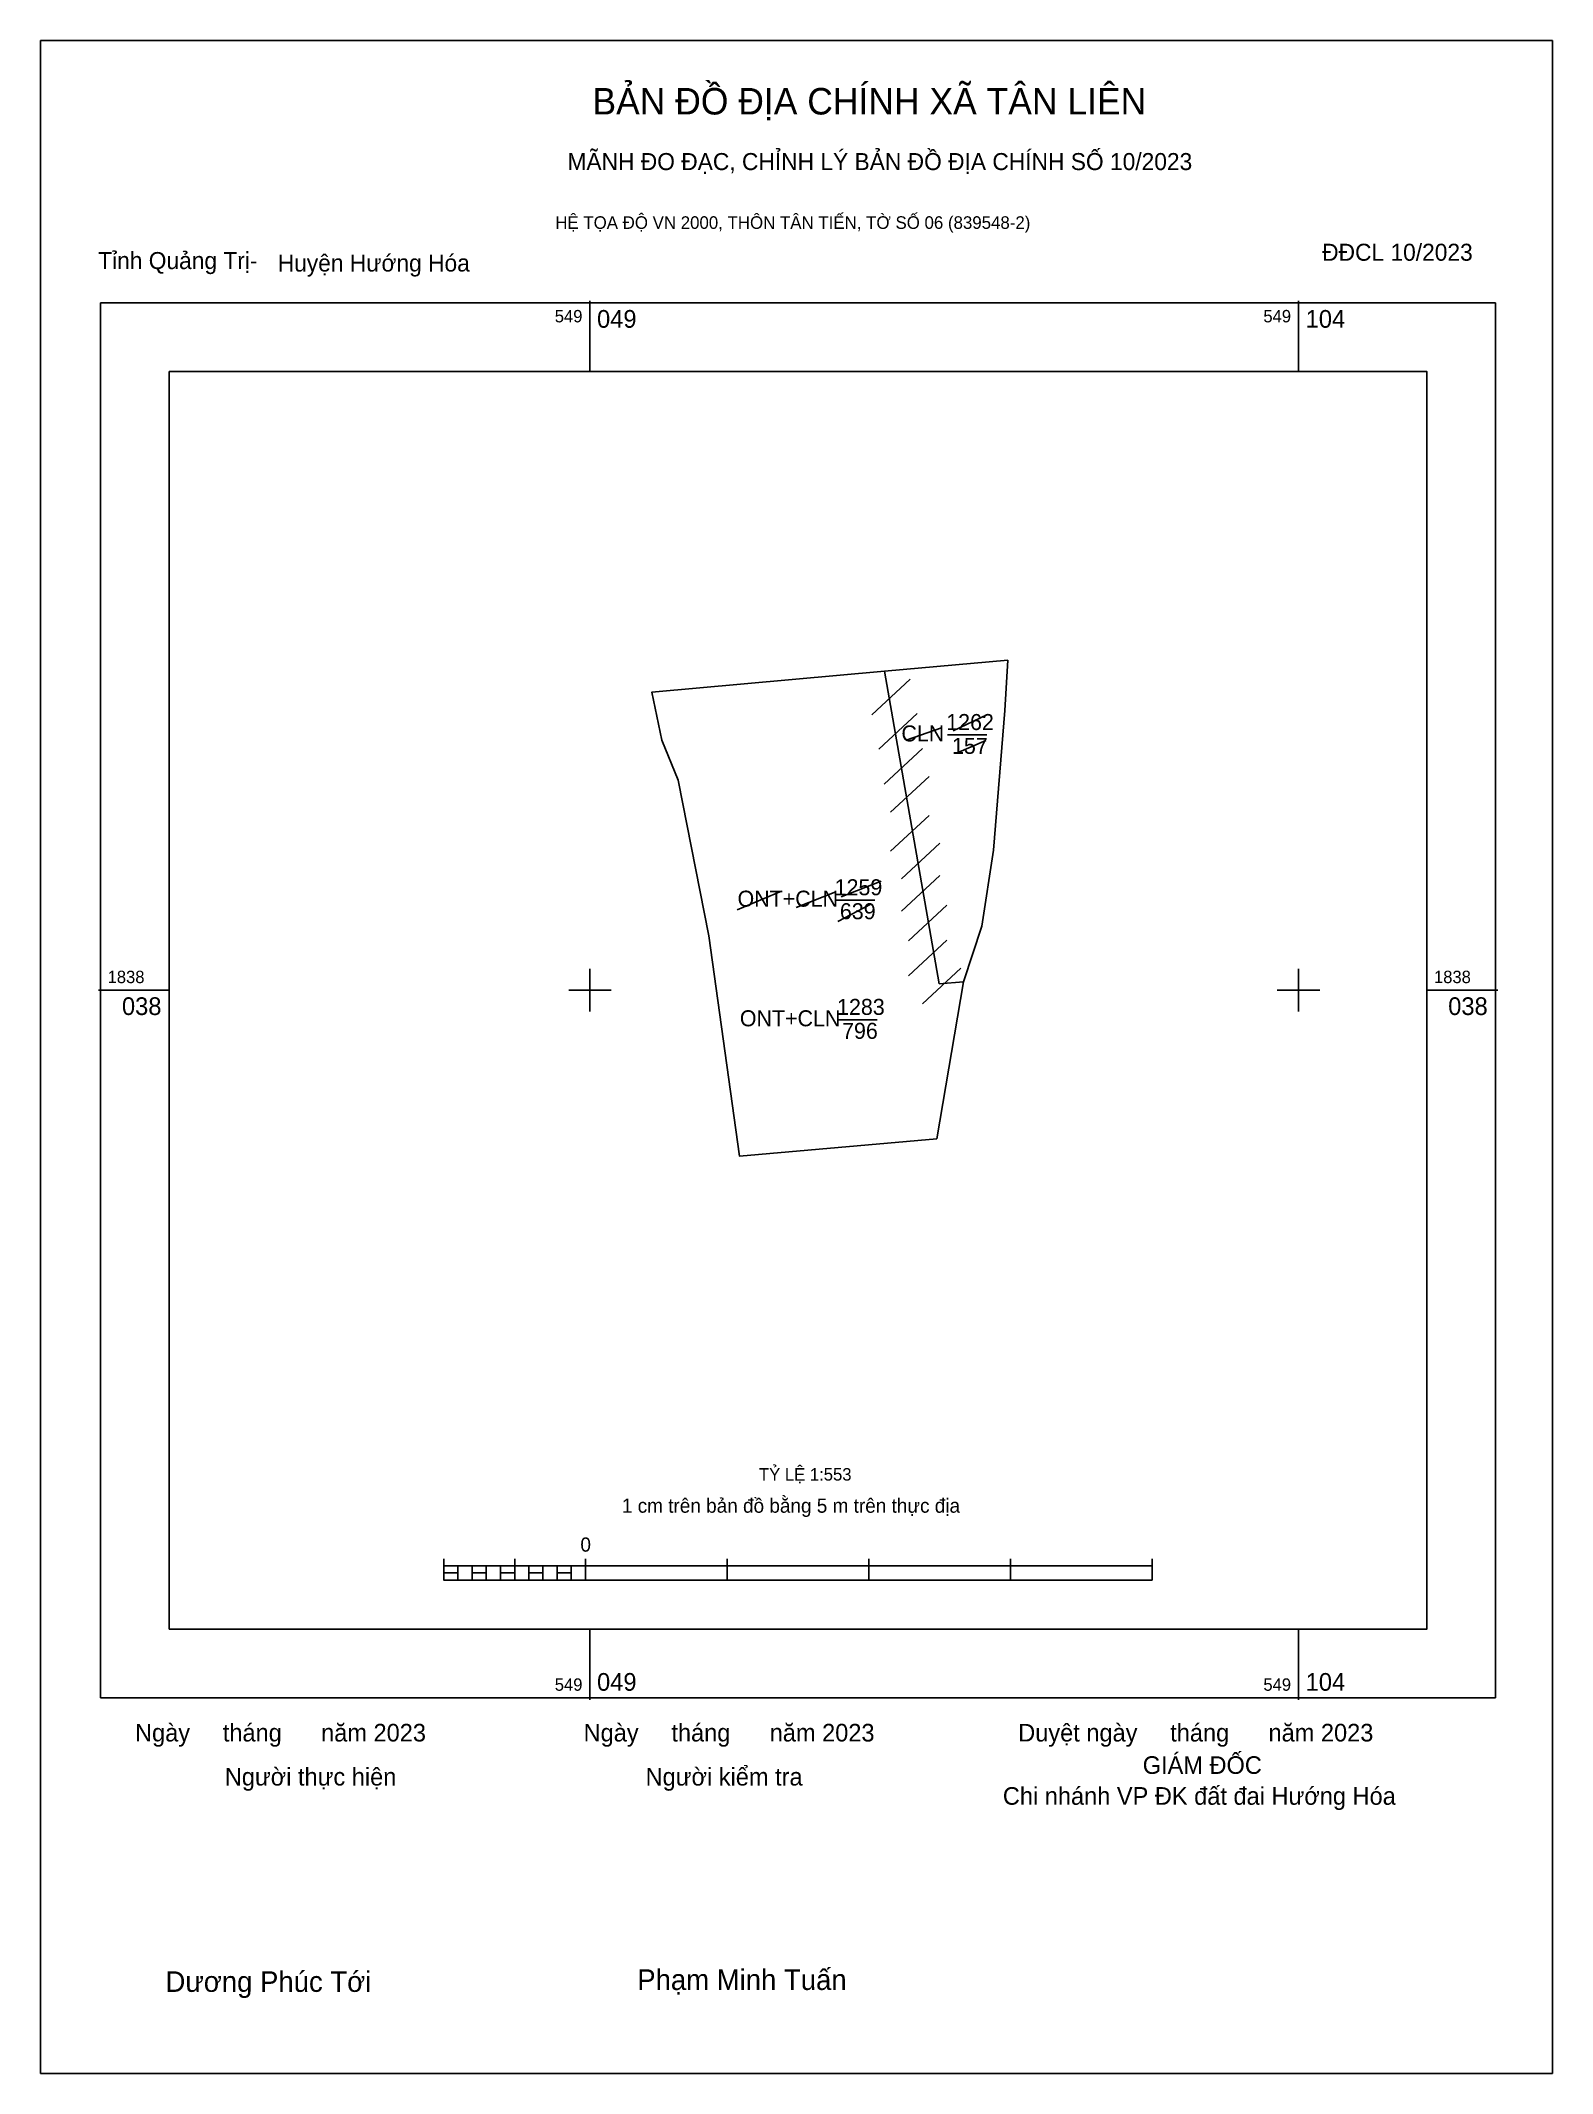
# Model space of a CAD drawing. Extents: x 547918 to 549125, y 1836836 to 1838113.
# Drawn here: x 549006.7 to 549124.7, y 1837953.8 to 1838112.5 of the extents above.
import ezdxf

# ---------------------------------------------------------------- set-up
doc = ezdxf.new("R2010")
doc.units = 0
for name, color, linetype in [('Level 10', 7, 'Continuous'), ('Level 13', 7, 'Continuous'), ('Level 15', 7, 'Continuous'), ('Level 6', 7, 'Continuous'), ('Level 62', 7, 'Continuous'), ('Level 63', 7, 'Continuous'), ('Level 9', 7, 'Continuous')]:
    doc.layers.add(name, color=color, linetype=linetype)

msp = doc.modelspace()

# ---------------------------------------------------------------- linework, layer by layer
at = {"layer": 'Level 10'}
msp.add_lwpolyline([(549082.22, 1838064.16), (549081.98, 1838060.24), (549081.11, 1838049.34), (549080.18, 1838043.41), (549078.75, 1838039.04), (549076.67, 1838026.8), (549061.26, 1838025.44), (549058.87, 1838042.64), (549056.49, 1838054.8), (549055.21, 1838057.93), (549054.44, 1838061.67), (549072.59, 1838063.3)], close=True, dxfattribs=at)
at = {"layer": 'Level 13'}
msp.add_line((549072.59, 1838063.3), (549076.86, 1838038.89), dxfattribs=at)
at = {"layer": 'Level 15'}
msp.add_lwpolyline([(549006.71, 1838112.54), (549124.73, 1838112.54), (549124.73, 1837953.83), (549006.71, 1837953.83)], close=True, dxfattribs=at)
at = {"layer": 'Level 62'}
msp.add_lwpolyline([(549016.75, 1838086.7), (549114.94, 1838086.7), (549114.94, 1837988.51), (549016.75, 1837988.51)], close=True, dxfattribs=at)
at = {"layer": 'Level 63'}
for p, q in [((549049.6, 1838092.23), (549049.6, 1838086.7)), ((549104.91, 1838092.23), (549104.91, 1838086.7)), ((549049.6, 1838040.06), (549049.6, 1838036.74)), ((549104.91, 1838040.06), (549104.91, 1838036.74)), ((549011.22, 1838038.4), (549016.75, 1838038.4)), ((549047.94, 1838038.4), (549051.26, 1838038.4)), ((549103.25, 1838038.4), (549106.57, 1838038.4)), ((549114.94, 1838038.4), (549120.47, 1838038.4)), ((549038.18, 1837994), (549038.18, 1837992.34)), ((549038.18, 1837993.45), (549093.5, 1837993.45)), ((549039.29, 1837993.45), (549039.29, 1837992.34)), ((549040.4, 1837993.45), (549040.4, 1837992.34)), ((549041.5, 1837993.45), (549041.5, 1837992.34)), ((549042.61, 1837993.45), (549042.61, 1837992.34)), ((549043.72, 1837994), (549043.72, 1837992.34)), ((549043.72, 1837993.45), (549043.72, 1837992.34)), ((549044.82, 1837993.45), (549044.82, 1837992.34)), ((549045.93, 1837993.45), (549045.93, 1837992.34)), ((549047.03, 1837993.45), (549047.03, 1837992.34)), ((549048.14, 1837993.45), (549048.14, 1837992.34)), ((549049.25, 1837994), (549049.25, 1837992.34)), ((549049.25, 1837993.45), (549049.25, 1837992.34)), ((549060.31, 1837994), (549060.31, 1837992.34)), ((549071.37, 1837994), (549071.37, 1837992.34)), ((549082.44, 1837994), (549082.44, 1837992.34)), ((549093.5, 1837994), (549093.5, 1837992.34)), ((549038.18, 1837992.34), (549093.5, 1837992.34)), ((549049.6, 1837988.51), (549049.6, 1837982.98)), ((549104.91, 1837988.51), (549104.91, 1837982.98))]:
    msp.add_line(p, q, dxfattribs=at)
for points in [[(549011.39, 1838092.06), (549120.29, 1838092.06), (549120.29, 1837983.15), (549011.39, 1837983.15)], [(549038.18, 1837992.9), (549039.29, 1837992.9), (549039.29, 1837992.34), (549038.18, 1837992.34)], [(549038.18, 1837992.9), (549039.29, 1837992.9), (549039.29, 1837992.34), (549038.18, 1837992.34)], [(549040.4, 1837992.9), (549041.5, 1837992.9), (549041.5, 1837992.34), (549040.4, 1837992.34)], [(549042.61, 1837992.9), (549043.72, 1837992.9), (549043.72, 1837992.34), (549042.61, 1837992.34)], [(549044.82, 1837992.9), (549045.93, 1837992.9), (549045.93, 1837992.34), (549044.82, 1837992.34)], [(549047.03, 1837992.9), (549048.14, 1837992.9), (549048.14, 1837992.34), (549047.03, 1837992.34)]]:
    msp.add_lwpolyline(points, close=True, dxfattribs=at)
at = {"layer": 'Level 9'}
for p, q in [((549074.6, 1838062.69), (549071.61, 1838059.9)), ((549075.15, 1838060), (549072.16, 1838057.21)), ((549080.57, 1838059.9), (549077.95, 1838058.64)), ((549077.04, 1838058.87), (549074.29, 1838057.92)), ((549077.52, 1838058.34), (549080.58, 1838058.34)), ((549075.55, 1838057.27), (549072.56, 1838054.48)), ((549080.49, 1838057.9), (549078.22, 1838056.91)), ((549076.07, 1838055.09), (549073.07, 1838052.3)), ((549076.07, 1838052.05), (549073.07, 1838049.26)), ((549076.92, 1838049.89), (549073.93, 1838047.1)), ((549076.92, 1838047.35), (549073.93, 1838044.56)), ((549064.56, 1838046.13), (549061.08, 1838044.68)), ((549068.8, 1838046.07), (549065.7, 1838044.85)), ((549072.32, 1838046.91), (549069.21, 1838045.68)), ((549068.79, 1838045.43), (549071.85, 1838045.43)), ((549071.53, 1838045.11), (549068.95, 1838043.77)), ((549077.45, 1838045.03), (549074.46, 1838042.24)), ((549077.45, 1838042.3), (549074.46, 1838039.51)), ((549078.55, 1838040.13), (549075.56, 1838037.34)), ((549076.86, 1838038.89), (549078.75, 1838039.04)), ((549068.97, 1838036.09), (549072.03, 1838036.09))]:
    msp.add_line(p, q, dxfattribs=at)

# ---------------------------------------------------------------- texts
at = {"layer": 'Level 13'}
for s, p in [('1262', (549077.41, 1838058.71)), ('CLN', (549073.91, 1838057.82)), ('157', (549077.86, 1838056.85)), ('ONT+CLN', (549061.12, 1838044.92)), ('1259', (549068.7, 1838045.81)), ('639', (549069.11, 1838043.94)), ('1283', (549068.89, 1838036.47)), ('ONT+CLN', (549061.3, 1838035.58)), ('796', (549069.28, 1838034.6))]:
    msp.add_text(s, height=1.25, dxfattribs=at).set_placement(p)
at = {"layer": 'Level 6'}
msp.add_text('TỶ LỆ 1:553', height=0.9724, dxfattribs=at).set_placement((549062.79, 1838000.11))
at = {"layer": 'Level 63'}
for s, height, p in [('BẢN ĐỒ ĐỊA CHÍNH XÃ TÂN LIÊN', 2.0708, (549049.79, 1838106.77)), ('MÃNH ĐO ĐẠC, CHỈNH LÝ BẢN ĐỒ ĐỊA CHÍNH SỐ 10/2023', 1.3288, (549047.84, 1838102.43)), ('HỆ TỌA ĐỘ VN 2000, THÔN TÂN TIẾN, TỜ SỐ 06 (839548-2)', 0.9836, (549046.89, 1838097.84)), ('549', 0.968, (549046.85, 1838090.54)), ('049', 1.383, (549050.15, 1838090.12)), ('549', 0.968, (549102.17, 1838090.54)), ('104', 1.383, (549105.47, 1838090.12)), ('1838', 0.968, (549011.94, 1838038.95)), ('1838', 0.968, (549115.49, 1838038.95)), ('038', 1.383, (549013.06, 1838036.46)), ('038', 1.383, (549116.6, 1838036.46)), ('1 cm trên bản đồ bằng 5 m trên thực địa', 1.1063, (549052.09, 1837997.6)), ('0', 1.11, (549048.85, 1837994.56)), ('549', 0.968, (549046.85, 1837983.7)), ('049', 1.383, (549050.15, 1837983.7)), ('549', 0.968, (549102.17, 1837983.7)), ('104', 1.383, (549105.47, 1837983.7)), ('Ngày     tháng      năm 2023', 1.3764, (549014.08, 1837979.74)), ('Ngày     tháng      năm 2023', 1.3764, (549049.1, 1837979.74)), ('Duyệt ngày     tháng      năm 2023', 1.3764, (549083.03, 1837979.74)), ('GIÁM ĐỐC', 1.376, (549092.75, 1837977.21)), ('Người thực hiện', 1.3764, (549021.09, 1837976.3)), ('Người kiểm tra', 1.3764, (549053.94, 1837976.3)), ('Chi nhánh VP ĐK đất đai Hướng Hóa', 1.3764, (549081.83, 1837974.8)), ('Dương Phúc Tới', 1.6054, (549016.46, 1837960.19)), ('Phạm Minh Tuấn', 1.6054, (549053.29, 1837960.34))]:
    msp.add_text(s, height=height, dxfattribs=at).set_placement(p)
at = {"layer": 'Level 9'}
for s, p in [('ĐĐCL 10/2023', (549106.76, 1838095.35)), ('Tỉnh Quảng Trị-', (549011.2, 1838094.7)), ('Huyện Hướng Hóa', (549025.22, 1838094.51))]:
    msp.add_text(s, height=1.3288, dxfattribs=at).set_placement(p)

doc.saveas('drawing.dxf')
